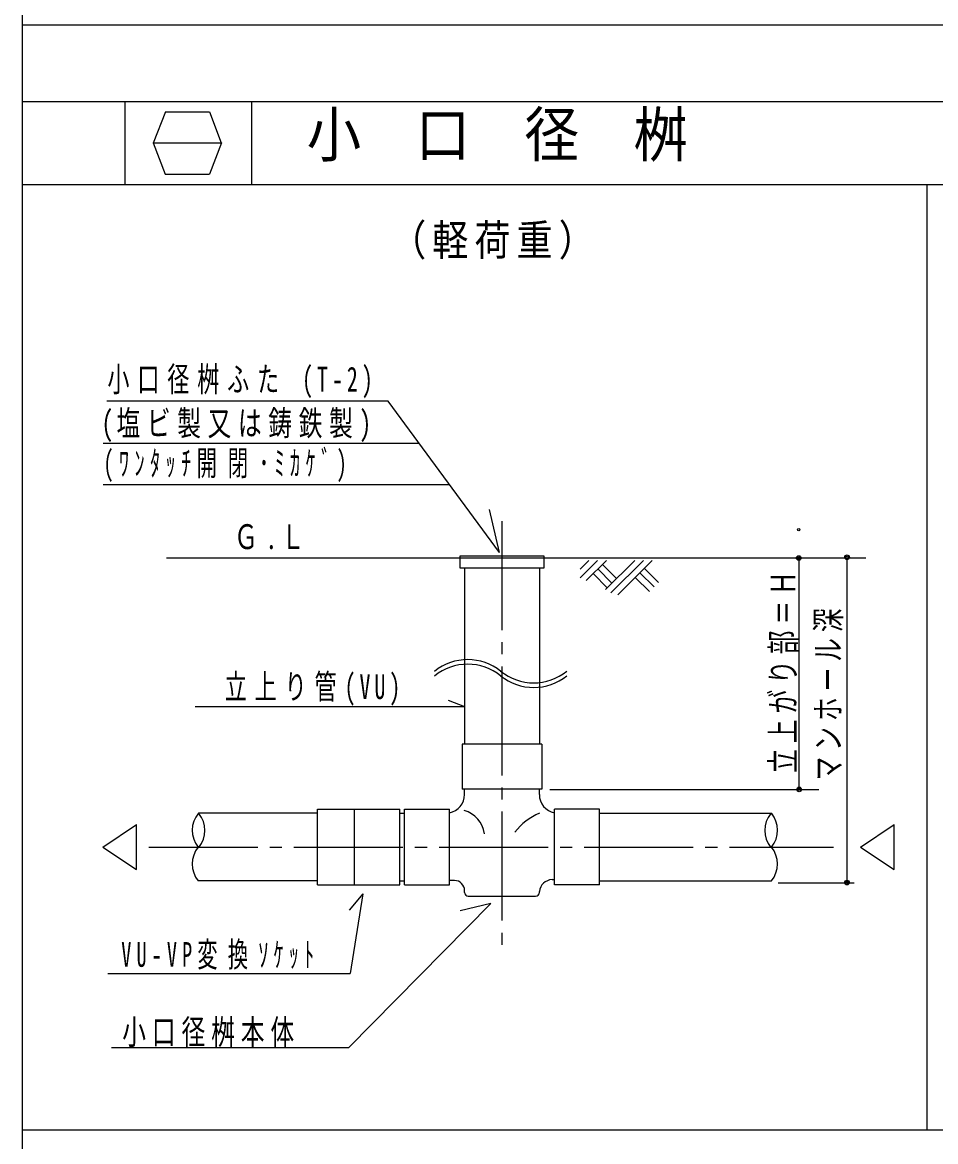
# Model space of a CAD drawing. Units: millimetres on the paper. Extents: x -287 to 287, y -191 to 191.
# Drawn here: x -286.9 to -211.4, y -91.6 to 0.9 of the extents above; entities that cross this region are included whole.
import ezdxf
from ezdxf.enums import TextEntityAlignment as Align

# ---------------------------------------------------------------- set-up
doc = ezdxf.new("R2010")
doc.units = ezdxf.units.MM
doc.linetypes.add('CHAIN2', pattern=[12, 9, -1, 1, -1])
for name, color, linetype in [('0-0_線', 7, 'Continuous'), ('0-1_文字', 7, 'Continuous'), ('0-2_図', 7, 'Continuous'), ('0-3_図面枠', 7, 'Continuous')]:
    doc.layers.add(name, color=color, linetype=linetype)
doc.styles.add('ＭＳ ゴシック', font='')
doc.styles.get('ＭＳ ゴシック').set_extended_font_data('MS Gothic')

msp = doc.modelspace()

# ---------------------------------------------------------------- linework, layer by layer
at = {"layer": '0-0_線'}
for p, q in [((-286.857, 0.712), (281.328, 0.712)), ((-286.857, -5.615), (281.328, -5.615)), ((-278.391, -5.615), (-278.391, -12.48)), ((-275.033, -6.473), (-276.057, -9.055)), ((-275.033, -6.473), (-271.389, -6.473)), ((-271.389, -6.473), (-270.433, -9.049)), ((-267.921, -5.615), (-267.921, -12.48)), ((-276.059, -9.049), (-270.404, -9.049)), ((-270.404, -9.049), (-271.397, -11.625)), ((-286.857, -12.48), (148.438, -12.48)), ((-212.1, -12.48), (-212.1, -90.604)), ((-286.857, -90.604), (-137.344, -90.604))]:
    msp.add_line(p, q, dxfattribs=at)
msp.add_lwpolyline([(-276.059, -9.049), (-275.05, -11.625), (-271.397, -11.625)], dxfattribs=at)
at = {"layer": '0-2_図'}
for p, q in [((-256.624, -30.385), (-279.886, -30.385)), ((-247.43, -42.877), (-256.624, -30.385)), ((-254.059, -33.871), (-280.187, -33.871)), ((-251.546, -37.285), (-280.187, -37.285)), ((-247.43, -42.877), (-248.238, -39.336)), ((-274.936, -43.323), (-217.134, -43.323)), ((-243.722, -43.18), (-250.69, -43.18)), ((-243.722, -44.143), (-243.722, -43.18)), ((-222.649, -62.457), (-222.649, -43.323)), ((-218.692, -70.171), (-218.692, -43.323)), ((-250.304, -44.143), (-250.304, -58.717)), ((-244.125, -44.143), (-244.125, -58.717)), ((-240.033, -43.538), (-240.755, -44.26)), ((-239.31, -43.538), (-240.74, -44.969)), ((-238.587, -43.538), (-240.252, -45.203)), ((-239.3, -44.244), (-238.123, -45.421)), ((-238.933, -43.864), (-237.75, -45.047)), ((-236.241, -43.538), (-238.651, -45.948)), ((-235.518, -43.538), (-238.211, -46.231)), ((-234.795, -43.538), (-237.642, -46.385)), ((-235.447, -44.176), (-234.264, -45.359)), ((-239.655, -44.66), (-238.509, -45.806)), ((-236.17, -44.972), (-235.024, -46.119)), ((-235.815, -44.556), (-234.638, -45.733)), ((-250.271, -55.647), (-251.628, -55.112)), ((-250.271, -55.647), (-272.585, -55.647)), ((-250.503, -58.717), (-250.503, -62.446)), ((-243.926, -58.717), (-250.503, -58.717)), ((-243.926, -58.717), (-243.926, -62.446)), ((-243.926, -62.446), (-250.503, -62.446)), ((-250.304, -62.882), (-250.304, -62.446)), ((-244.125, -62.882), (-244.125, -62.446)), ((-243.269, -62.457), (-221.032, -62.457)), ((-262.474, -64.427), (-272.31, -64.427)), ((-259.398, -70.351), (-259.398, -64.101)), ((-255.669, -70.351), (-255.669, -64.101)), ((-255.669, -64.427), (-255.281, -64.427)), ((-255.281, -64.101), (-251.552, -64.101)), ((-255.281, -70.351), (-255.281, -64.101)), ((-251.552, -70.351), (-251.552, -64.101)), ((-239.148, -64.101), (-242.877, -64.101)), ((-242.877, -70.351), (-242.877, -64.101)), ((-239.148, -70.351), (-239.148, -64.101)), ((-280.207, -67.226), (-277.426, -65.372)), ((-217.583, -67.226), (-214.802, -65.372)), ((-262.474, -70.025), (-272.316, -70.025)), ((-255.669, -70.025), (-255.281, -70.025)), ((-251.133, -69.989), (-251.552, -69.989)), ((-243.075, -69.92), (-242.899, -69.92)), ((-239.148, -70.025), (-224.939, -70.025)), ((-224.371, -70.171), (-218.106, -70.171)), ((-262.474, -70.351), (-255.669, -70.351)), ((-258.726, -71.079), (-259.843, -72.444)), ((-258.726, -71.079), (-259.765, -77.688)), ((-255.281, -70.351), (-251.552, -70.351)), ((-250.304, -70.976), (-250.304, -70.828)), ((-244.125, -70.976), (-244.125, -70.899)), ((-239.148, -70.351), (-242.877, -70.351)), ((-259.891, -83.811), (-248.142, -71.896)), ((-248.142, -71.896), (-250.676, -72.503)), ((-249.995, -71.285), (-244.434, -71.285)), ((-279.797, -77.688), (-259.765, -77.688)), ((-259.891, -83.811), (-279.497, -83.811))]:
    msp.add_line(p, q, dxfattribs=at)
at = {"layer": '0-2_図', "linetype": 'CHAIN2'}
for p, q in [((-247.214, -40.301), (-247.214, -76.031)), ((-276.407, -67.226), (-219.818, -67.226))]:
    msp.add_line(p, q, dxfattribs=at)
at = {"layer": '0-2_図'}
for points in [[(-250.69, -43.18), (-250.69, -44.143), (-243.722, -44.143)], [(-262.474, -70.351), (-262.474, -64.101), (-255.669, -64.101)], [(-239.148, -64.427), (-227.636, -64.427), (-224.946, -64.427)], [(-280.207, -67.226), (-277.426, -69.08), (-277.426, -65.372)], [(-217.583, -67.226), (-214.802, -69.08), (-214.802, -65.372)]]:
    msp.add_lwpolyline(points, dxfattribs=at)
for centre, radius in [((-222.683, -40.999), 0.096), ((-222.681, -43.342), 0.192), ((-222.681, -43.342), 0.096), ((-218.69, -43.281), 0.192), ((-218.69, -43.281), 0.096), ((-222.648, -62.462), 0.192), ((-222.648, -62.462), 0.096), ((-218.7, -70.164), 0.192), ((-218.7, -70.164), 0.096)]:
    msp.add_circle(centre, radius, dxfattribs=at)
for centre, radius, start, end in [((-250.044, -56.054), 4.317, 50.65591, 129.34406), ((-250.044, -56.438), 4.317, 50.65591, 129.34406), ((-244.587, -49.343), 4.317, 230.65591, 309.34406), ((-244.587, -49.727), 4.317, 230.65591, 309.34406), ((-251.849, -62.882), 1.545, 281.08649, 0), ((-242.58, -62.882), 1.545, 180, 258.91319), ((-270.609, -65.834), 2.208, 140.4007, 219.34406), ((-273.973, -65.853), 2.208, 320.65591, 39.34406), ((-250.975, -66.44), 2.326, 7.7744, 74.24364), ((-242.009, -69.231), 5.249, 113.76909, 141.92844), ((-223.283, -65.853), 2.208, 140.65593, 219.34407), ((-226.647, -65.834), 2.208, 20.70552, 39.59929), ((-226.647, -65.834), 2.208, 320.65594, 39.59953), ((-270.609, -68.625), 2.208, 140.65591, 219.34409), ((-226.647, -68.625), 2.208, 320.65578, 39.34409), ((-251.143, -70.828), 0.839, 0, 89.35336), ((-243.032, -71.019), 1.099, 92.23482, 173.72923), ((-249.995, -70.976), 0.309, 180, 270), ((-244.434, -70.976), 0.309, 270, 0)]:
    msp.add_arc(centre, radius, start, end, dxfattribs=at)
at = {"layer": '0-3_図面枠'}
msp.add_line((-286.857, -187.95), (-286.857, 184.771), dxfattribs=at)

# ---------------------------------------------------------------- texts
at = {"layer": '0-1_文字', "style": 'ＭＳ ゴシック', "width": 0.9}
msp.add_text('小\u3000口\u3000径\u3000桝\u3000', height=3.666, dxfattribs=at).set_placement((-263.355, -11.281), align=Align.BOTTOM_LEFT)
at = {"layer": '0-1_文字', "attachment_point": 7, "style": 'ＭＳ ゴシック'}
for s, insert, char_height in [('\\T1.17;\\W0.85;（軽荷重）', (-256.448, -18.687), 2.566), ('\\T1.36;\\W0.65;小口径桝ふた\\~(T-2)', (-279.828, -30.137), 2.053), ('\\T1.28;\\W0.7;(塩ビ製又は鋳鉄製)', (-280.323, -33.769), 2.053), ('\\T1.53;\\W0.6;(ﾜﾝﾀｯﾁ開閉･ﾐｶｹﾞ)', (-280.158, -37.071), 2.053), ('\\T1.32;\\W0.7;Ｇ.Ｌ', (-269.355, -42.642), 2.053), ('\\T1.36;\\W0.65;立上り管(VU)', (-270.13, -55.545), 2.053), ('\\T1.5;\\W0.6;VU-VP変換ｿｹｯﾄ', (-278.685, -77.356), 2.053), ('\\T1.25;\\W0.7;小口径桝本体', (-278.602, -83.768), 2.053)]:
    msp.add_mtext(s, dxfattribs=dict(at, insert=insert, char_height=char_height))
at = {"layer": '0-1_文字', "char_height": 2.053, "attachment_point": 7, "rotation": 90, "style": 'ＭＳ ゴシック'}
for s, insert in [('\\T1.25;\\W0.7;立上がり部＝Ｈ', (-222.725, -61.098)), ('\\T1.25;\\W0.7;マンホール深', (-219.007, -61.718))]:
    msp.add_mtext(s, dxfattribs=dict(at, insert=insert))

doc.saveas('drawing.dxf')
